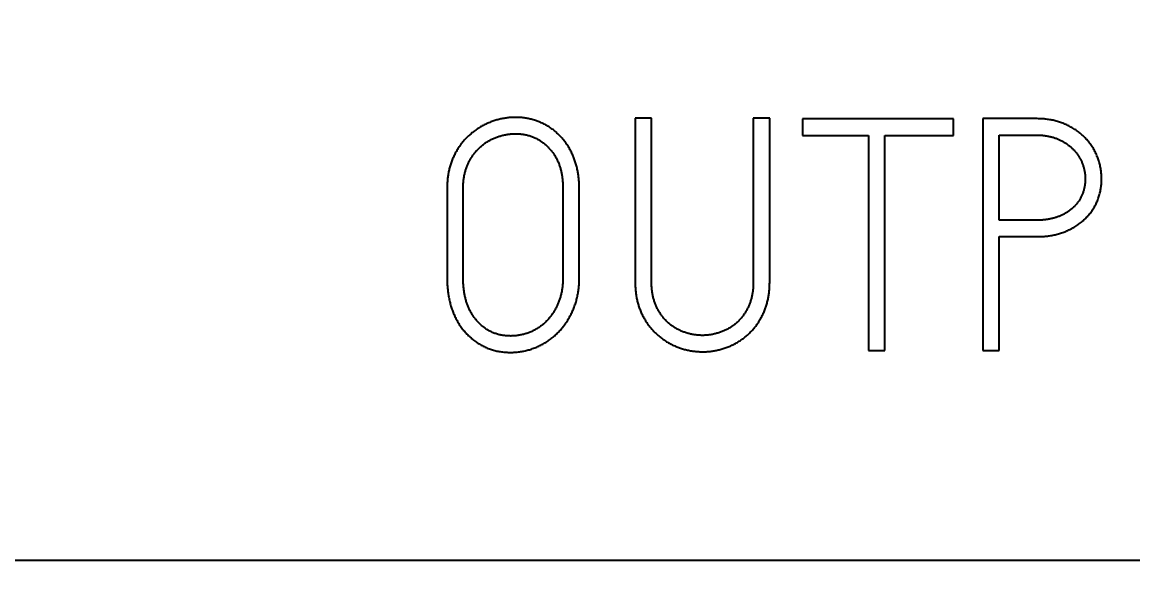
# Model space of a CAD drawing. Extents: x 0 to 420, y 0 to 297.
# Drawn here: x 122.7 to 130.36, y 165.87 to 169.76 of the extents above; entities that cross this region are included whole.
import ezdxf
from ezdxf.enums import TextEntityAlignment as Align

# ---------------------------------------------------------------- set-up
doc = ezdxf.new("R2010")
doc.units = 0
doc.header["$LTSCALE"] = 23.1
for name, color, linetype in [('10000_FRONT', 7, 'CONTINUOUS'), ('10100_DIM_FRONT', 7, 'CONTINUOUS'), ('10500_FRONT_LABELING', 7, 'CONTINUOUS')]:
    doc.layers.add(name, color=color, linetype=linetype)
doc.dimstyles.get("Standard").update_dxf_attribs({"dimtxt": 2.5, "dimasz": 2.5, "dimexe": 1.25, "dimexo": 0.625, "dimtad": 1, "dimcen": 2.5, "dimazin": 3, "dimtfac": 1, "dimtmove": 0, "dimatfit": 3})

# ---------------------------------------------------------------- blocks, each defined once
blk = doc.blocks.new('*D0')
at = {"layer": '10100_DIM_FRONT', "linetype": 'CONTINUOUS'}
for p, q in [((145.579763, 188.190376), (145.579763, 132.165384)), ((110.079763, 145.840376), (110.079763, 132.165384)), ((110.079763, 134.165384), (127.829763, 134.165384)), ((145.579763, 134.165384), (127.829763, 134.165384))]:
    blk.add_line(p, q, dxfattribs=at)
for points in [[(113.579763, 134.665384), (110.079763, 134.165384), (113.579763, 133.665384)], [(142.079763, 133.665384), (145.579763, 134.165384), (142.079763, 134.665384)]]:
    blk.add_solid(points, dxfattribs=at)
blk.add_text('35,5', height=3.5, dxfattribs=at).set_placement((123.999105, 135.040384), (133.499105, 135.040384), align=Align.FIT)
blk = doc.blocks.new('*D1')
at = {"layer": '10100_DIM_FRONT', "linetype": 'CONTINUOUS'}
for p, q in [((145.5798, 188.1904), (145.5798, 123.9566)), ((102.0798, 147.7414), (102.0798, 123.9566)), ((102.0798, 125.9566), (123.8298, 125.9566)), ((145.5798, 125.9566), (123.8298, 125.9566))]:
    blk.add_line(p, q, dxfattribs=at)
for points in [[(105.5798, 126.4566), (102.0798, 125.9566), (105.5798, 125.4566)], [(142.0798, 125.4566), (145.5798, 125.9566), (142.0798, 126.4566)]]:
    blk.add_solid(points, dxfattribs=at)
blk.add_text('43,5', height=3.5, dxfattribs=at).set_placement((119.7965, 126.8316), (129.5465, 126.8316), align=Align.FIT)

msp = doc.modelspace()

# ---------------------------------------------------------------- linework, layer by layer
at = {"layer": '10000_FRONT', "color": 7, "linetype": 'CONTINUOUS'}
msp.add_line((110.0798, 166.0439), (145.5798, 166.0439), dxfattribs=at)
at = {"layer": '10500_FRONT_LABELING', "color": 7, "linetype": 'CONTINUOUS'}
for p, q in [((126.9291, 169.0936), (126.9291, 167.9663)), ((127.0421, 169.0936), (126.9291, 169.0936)), ((127.0421, 167.9663), (127.0421, 169.0936)), ((127.7441, 169.0936), (127.7441, 167.9663)), ((127.8571, 169.0936), (127.7441, 169.0936)), ((127.8571, 167.9663), (127.8571, 169.0936)), ((128.083, 169.0892), (128.083, 168.976)), ((129.1261, 169.0892), (128.083, 169.0892)), ((129.1261, 168.976), (129.1261, 169.0892)), ((129.3276, 169.0914), (129.3276, 167.4914)), ((129.6953, 169.0914), (129.3276, 169.0914)), ((128.083, 168.976), (128.5392, 168.976)), ((128.5392, 168.976), (128.5392, 167.4914)), ((128.6522, 167.4914), (128.6522, 168.976)), ((128.6522, 168.976), (129.1261, 168.976)), ((129.4406, 168.3901), (129.4406, 168.9782)), ((129.4406, 168.9782), (129.6953, 168.9782)), ((125.6313, 168.6076), (125.6313, 167.9895)), ((125.7421, 167.9911), (125.742, 168.6076)), ((126.4308, 168.6076), (126.4308, 167.9973)), ((126.5438, 167.9973), (126.5438, 168.6076)), ((129.7007, 168.3902), (129.4406, 168.3901)), ((129.4406, 167.4914), (129.4406, 168.277)), ((129.4406, 168.277), (129.6953, 168.277)), ((128.5392, 167.4914), (128.6522, 167.4914)), ((129.3276, 167.4914), (129.4406, 167.4914))]:
    msp.add_line(p, q, dxfattribs=at)
for points in [[(126.5438, 168.6076), (126.5437, 168.6149), (126.5436, 168.6221), (126.5434, 168.6294), (126.5432, 168.6366), (126.5428, 168.6438), (126.5424, 168.651), (126.5419, 168.6582), (126.5414, 168.6654), (126.5407, 168.6726), (126.54, 168.6798), (126.5392, 168.6869), (126.5383, 168.6941), (126.5373, 168.7012), (126.5362, 168.7083), (126.535, 168.7154), (126.5338, 168.7225), (126.5325, 168.7295), (126.531, 168.7366), (126.5295, 168.7436), (126.5279, 168.7507), (126.5262, 168.7577), (126.5244, 168.7647), (126.5225, 168.7717), (126.5205, 168.7786), (126.5184, 168.7856), (126.5162, 168.7925), (126.5139, 168.7994), (126.5115, 168.8063), (126.5091, 168.8131), (126.5065, 168.8199), (126.5038, 168.8267), (126.5011, 168.8334), (126.4982, 168.84), (126.4953, 168.8466), (126.4922, 168.8532), (126.4891, 168.8596), (126.4859, 168.8661), (126.4825, 168.8725), (126.4791, 168.8788), (126.4756, 168.8851), (126.472, 168.8913), (126.4683, 168.8975), (126.4644, 168.9036), (126.4605, 168.9097), (126.4564, 168.9157), (126.4523, 168.9217), (126.448, 168.9276), (126.4436, 168.9334), (126.4391, 168.9392), (126.4345, 168.9448), (126.4298, 168.9504), (126.4251, 168.9559), (126.4203, 168.9613), (126.4154, 168.9667), (126.4104, 168.9719), (126.4054, 168.9771), (126.4003, 168.9822), (126.3951, 168.9872), (126.3898, 168.9922), (126.3845, 168.997), (126.3791, 169.0018), (126.3736, 169.0064), (126.368, 169.011), (126.3623, 169.0155), (126.3566, 169.0198), (126.3507, 169.0241), (126.3447, 169.0282), (126.3387, 169.0323), (126.3325, 169.0362), (126.3262, 169.0401), (126.3199, 169.0438), (126.3136, 169.0474), (126.3071, 169.0508), (126.3007, 169.0542), (126.2941, 169.0574), (126.2876, 169.0605), (126.281, 169.0635), (126.2743, 169.0664), (126.2676, 169.0691), (126.2609, 169.0718), (126.2541, 169.0743), (126.2473, 169.0767), (126.2404, 169.079), (126.2335, 169.0812), (126.2265, 169.0833), (126.2195, 169.0852), (126.2124, 169.087), (126.2053, 169.0888), (126.1982, 169.0904), (126.191, 169.0918), (126.1838, 169.0932), (126.1766, 169.0944), (126.1694, 169.0955), (126.1622, 169.0965), (126.155, 169.0974), (126.1477, 169.0982), (126.1405, 169.0988), (126.1333, 169.0993), (126.126, 169.0997), (126.1188, 169.1), (126.1115, 169.1002), (126.1042, 169.1003), (126.097, 169.1002), (126.0897, 169.1001), (126.0824, 169.0998), (126.0751, 169.0994), (126.0679, 169.0989), (126.0606, 169.0983), (126.0533, 169.0976), (126.046, 169.0967), (126.0387, 169.0958), (126.0315, 169.0947), (126.0243, 169.0935), (126.0172, 169.0922), (126.01, 169.0908), (126.0029, 169.0893), (125.9959, 169.0877), (125.9888, 169.0859), (125.9818, 169.0841), (125.9748, 169.0822), (125.9679, 169.0802), (125.9609, 169.078), (125.954, 169.0758), (125.9472, 169.0735), (125.9403, 169.071), (125.9335, 169.0685), (125.9267, 169.0658), (125.92, 169.0631), (125.9133, 169.0602), (125.9066, 169.0573), (125.8999, 169.0542), (125.8933, 169.051), (125.8868, 169.0478), (125.8803, 169.0444), (125.8739, 169.041), (125.8676, 169.0374), (125.8613, 169.0338), (125.8551, 169.03), (125.849, 169.0262), (125.8429, 169.0223), (125.8369, 169.0183), (125.831, 169.0142), (125.8251, 169.01), (125.8193, 169.0057), (125.8135, 169.0014), (125.8078, 168.9969), (125.8022, 168.9924), (125.7966, 168.9877), (125.7911, 168.983), (125.7856, 168.9782), (125.7802, 168.9732), (125.7749, 168.9682), (125.7697, 168.9631), (125.7645, 168.9579), (125.7595, 168.9527), (125.7545, 168.9473), (125.7497, 168.9419), (125.7449, 168.9364), (125.7403, 168.9309), (125.7357, 168.9253), (125.7313, 168.9196), (125.7269, 168.9138), (125.7227, 168.908), (125.7185, 168.9021), (125.7144, 168.8961), (125.7104, 168.8901), (125.7065, 168.884), (125.7027, 168.8779), (125.699, 168.8717), (125.6954, 168.8654), (125.6918, 168.8591), (125.6884, 168.8527), (125.685, 168.8463), (125.6817, 168.8397), (125.6785, 168.8332), (125.6754, 168.8265), (125.6724, 168.8199), (125.6696, 168.8132), (125.6668, 168.8065), (125.6642, 168.7998), (125.6616, 168.793), (125.6592, 168.7862), (125.6568, 168.7794), (125.6546, 168.7725), (125.6525, 168.7656), (125.6505, 168.7587), (125.6486, 168.7517), (125.6468, 168.7447), (125.6452, 168.7377), (125.6436, 168.7306), (125.6421, 168.7235), (125.6408, 168.7164), (125.6395, 168.7092), (125.6383, 168.7021), (125.6372, 168.6949), (125.6363, 168.6876), (125.6354, 168.6804), (125.6346, 168.6731), (125.6339, 168.6659)], [(129.6953, 168.277), (129.7031, 168.277), (129.7109, 168.2771), (129.7187, 168.2773), (129.7265, 168.2776), (129.7342, 168.278), (129.742, 168.2785), (129.7497, 168.2791), (129.7574, 168.2798), (129.7651, 168.2806), (129.7728, 168.2814), (129.7805, 168.2824), (129.7882, 168.2835), (129.7958, 168.2847), (129.8034, 168.286), (129.811, 168.2874), (129.8186, 168.2889), (129.8262, 168.2905), (129.8337, 168.2923), (129.8413, 168.2941), (129.8488, 168.2961), (129.8563, 168.2982), (129.8638, 168.3005), (129.8712, 168.3029), (129.8787, 168.3054), (129.886, 168.308), (129.8934, 168.3107), (129.9006, 168.3136), (129.9078, 168.3166), (129.9149, 168.3197), (129.922, 168.323), (129.9289, 168.3264), (129.9359, 168.3299), (129.9427, 168.3335), (129.9495, 168.3373), (129.9562, 168.3412), (129.9628, 168.3452), (129.9693, 168.3493), (129.9758, 168.3536), (129.9823, 168.358), (129.9886, 168.3626), (129.9949, 168.3673), (130.0011, 168.3721), (130.0072, 168.377), (130.0132, 168.382), (130.0191, 168.3871), (130.0248, 168.3923), (130.0305, 168.3976), (130.0361, 168.403), (130.0415, 168.4085), (130.0468, 168.4141), (130.0521, 168.4199), (130.0572, 168.4257), (130.0621, 168.4316), (130.067, 168.4376), (130.0718, 168.4437), (130.0764, 168.45), (130.0809, 168.4563), (130.0853, 168.4628), (130.0895, 168.4694), (130.0936, 168.4761), (130.0976, 168.4828), (130.1014, 168.4897), (130.105, 168.4966), (130.1085, 168.5035), (130.1118, 168.5106), (130.115, 168.5176), (130.118, 168.5248), (130.1209, 168.532), (130.1236, 168.5392), (130.1262, 168.5465), (130.1286, 168.5539), (130.1309, 168.5613), (130.133, 168.5688), (130.135, 168.5763), (130.1368, 168.5839), (130.1385, 168.5916), (130.1401, 168.5993), (130.1415, 168.607), (130.1427, 168.6147), (130.1438, 168.6224), (130.1447, 168.6301), (130.1455, 168.6379), (130.1461, 168.6456), (130.1466, 168.6534), (130.1469, 168.6611), (130.147, 168.6689), (130.1471, 168.6766), (130.147, 168.6844), (130.1467, 168.6922), (130.1463, 168.7), (130.1457, 168.7078), (130.145, 168.7155), (130.1442, 168.7233), (130.1431, 168.7311), (130.142, 168.7388), (130.1407, 168.7465), (130.1393, 168.7542), (130.1377, 168.7618), (130.136, 168.7694), (130.1341, 168.7769), (130.1321, 168.7844), (130.13, 168.7918), (130.1278, 168.7993), (130.1254, 168.8066), (130.1228, 168.814), (130.1202, 168.8213), (130.1174, 168.8285), (130.1144, 168.8358), (130.1113, 168.8429), (130.1081, 168.8501), (130.1048, 168.8571), (130.1013, 168.8641), (130.0976, 168.871), (130.0939, 168.8779), (130.09, 168.8846), (130.086, 168.8912), (130.0818, 168.8978), (130.0776, 168.9042), (130.0732, 168.9106), (130.0687, 168.9169), (130.0641, 168.9231), (130.0593, 168.9292), (130.0545, 168.9352), (130.0495, 168.9412), (130.0444, 168.947), (130.0392, 168.9528), (130.0338, 168.9585), (130.0284, 168.9641), (130.0228, 168.9696), (130.0171, 168.9749), (130.0113, 168.9802), (130.0054, 168.9853), (129.9994, 168.9903), (129.9933, 168.9951), (129.9872, 168.9999), (129.981, 169.0045), (129.9746, 169.009), (129.9682, 169.0133), (129.9617, 169.0176), (129.9552, 169.0217), (129.9486, 169.0257), (129.9418, 169.0297), (129.9351, 169.0335), (129.9282, 169.0372), (129.9212, 169.0408), (129.9142, 169.0443), (129.9072, 169.0477), (129.9001, 169.0509), (129.8929, 169.0541), (129.8858, 169.057), (129.8785, 169.0599), (129.8713, 169.0626), (129.864, 169.0652), (129.8566, 169.0677), (129.8493, 169.0701), (129.8418, 169.0723), (129.8344, 169.0743), (129.8269, 169.0763), (129.8193, 169.0781), (129.8118, 169.0798), (129.8041, 169.0814), (129.7965, 169.0828), (129.7888, 169.0841), (129.7811, 169.0853), (129.7733, 169.0864), (129.7655, 169.0874), (129.7578, 169.0883), (129.75, 169.089), (129.7422, 169.0896), (129.7344, 169.0902), (129.7266, 169.0906), (129.7188, 169.091), (129.7109, 169.0912), (129.7031, 169.0913), (129.6953, 169.0914)], [(125.742, 168.6076), (125.7421, 168.6138), (125.7422, 168.6199), (125.7423, 168.6261), (125.7426, 168.6322), (125.7429, 168.6383), (125.7433, 168.6444), (125.7438, 168.6505), (125.7443, 168.6566), (125.745, 168.6627), (125.7457, 168.6687), (125.7464, 168.6747), (125.7473, 168.6808), (125.7483, 168.6868), (125.7493, 168.6928), (125.7505, 168.6988), (125.7517, 168.7047), (125.753, 168.7107), (125.7545, 168.7166), (125.756, 168.7225), (125.7576, 168.7284), (125.7593, 168.7343), (125.7612, 168.7402), (125.7631, 168.746), (125.7652, 168.7519), (125.7673, 168.7577), (125.7696, 168.7634), (125.7719, 168.7692), (125.7743, 168.7748), (125.7769, 168.7804), (125.7795, 168.786), (125.7822, 168.7915), (125.785, 168.797), (125.7878, 168.8024), (125.7908, 168.8077), (125.7939, 168.813), (125.797, 168.8183), (125.8002, 168.8235), (125.8035, 168.8287), (125.8069, 168.8338), (125.8103, 168.8389), (125.8139, 168.8439), (125.8176, 168.8489), (125.8214, 168.8538), (125.8252, 168.8586), (125.8292, 168.8634), (125.8332, 168.8681), (125.8374, 168.8726), (125.8415, 168.8772), (125.8458, 168.8816), (125.8502, 168.8859), (125.8546, 168.8902), (125.8591, 168.8943), (125.8636, 168.8984), (125.8682, 168.9024), (125.8729, 168.9063), (125.8777, 168.9101), (125.8826, 168.9139), (125.8875, 168.9175), (125.8924, 168.9211), (125.8975, 168.9246), (125.9026, 168.928), (125.9078, 168.9314), (125.9131, 168.9346), (125.9184, 168.9378), (125.9238, 168.9408), (125.9292, 168.9438), (125.9347, 168.9466), (125.9402, 168.9494), (125.9458, 168.952), (125.9514, 168.9545), (125.957, 168.957), (125.9627, 168.9593), (125.9684, 168.9616), (125.9741, 168.9637), (125.9799, 168.9658), (125.9857, 168.9678), (125.9916, 168.9697), (125.9975, 168.9715), (126.0034, 168.9732), (126.0093, 168.9748), (126.0153, 168.9763), (126.0213, 168.9777), (126.0274, 168.9791), (126.0334, 168.9803), (126.0395, 168.9814), (126.0456, 168.9825), (126.0517, 168.9834), (126.0578, 168.9842), (126.0638, 168.9849), (126.0699, 168.9856), (126.076, 168.9861), (126.0821, 168.9865), (126.0883, 168.9868), (126.0944, 168.987), (126.1005, 168.9871), (126.1066, 168.9871), (126.1127, 168.987), (126.1189, 168.9868), (126.125, 168.9865), (126.1311, 168.986), (126.1373, 168.9855), (126.1435, 168.9849), (126.1496, 168.9841), (126.1557, 168.9833), (126.1618, 168.9823), (126.1679, 168.9812), (126.1739, 168.98), (126.1799, 168.9787), (126.1859, 168.9772), (126.1918, 168.9757), (126.1977, 168.974), (126.2036, 168.9722), (126.2094, 168.9703), (126.2152, 168.9682), (126.2209, 168.9661), (126.2266, 168.9638), (126.2323, 168.9614), (126.238, 168.9589), (126.2435, 168.9562), (126.2491, 168.9534), (126.2546, 168.9505), (126.26, 168.9475), (126.2653, 168.9444), (126.2705, 168.9412), (126.2757, 168.9379), (126.2808, 168.9345), (126.2858, 168.9309), (126.2907, 168.9273), (126.2956, 168.9236), (126.3004, 168.9198), (126.3051, 168.9159), (126.3098, 168.9119), (126.3144, 168.9078), (126.3189, 168.9036), (126.3234, 168.8994), (126.3278, 168.895), (126.3321, 168.8906), (126.3364, 168.8861), (126.3405, 168.8816), (126.3446, 168.877), (126.3486, 168.8723), (126.3525, 168.8675), (126.3563, 168.8627), (126.36, 168.8579), (126.3636, 168.8529), (126.3671, 168.8479), (126.3706, 168.8429), (126.3739, 168.8377), (126.3772, 168.8325), (126.3803, 168.8272), (126.3833, 168.8219), (126.3863, 168.8164), (126.3891, 168.8109), (126.3918, 168.8054), (126.3944, 168.7998), (126.3969, 168.7941), (126.3993, 168.7884), (126.4016, 168.7827), (126.4038, 168.777), (126.4059, 168.7712), (126.4078, 168.7654), (126.4097, 168.7596), (126.4115, 168.7537), (126.4132, 168.7478), (126.4148, 168.7419), (126.4163, 168.7359), (126.4178, 168.73), (126.4191, 168.724), (126.4204, 168.7179), (126.4216, 168.7119), (126.4227, 168.7058), (126.4238, 168.6997), (126.4247, 168.6936), (126.4256, 168.6875), (126.4264, 168.6814), (126.4271, 168.6753), (126.4278, 168.6692), (126.4284, 168.663), (126.4289, 168.6569), (126.4294, 168.6507), (126.4298, 168.6446), (126.4301, 168.6384), (126.4304, 168.6323), (126.4306, 168.6261), (126.4307, 168.62), (126.4308, 168.6138), (126.4308, 168.6076)], [(129.6953, 168.9782), (129.7007, 168.9782), (129.7061, 168.9781), (129.7115, 168.9779), (129.7168, 168.9777), (129.7222, 168.9775), (129.7276, 168.9772), (129.7329, 168.9768), (129.7383, 168.9763), (129.7436, 168.9758), (129.7489, 168.9753), (129.7542, 168.9746), (129.7595, 168.9739), (129.7648, 168.9731), (129.7701, 168.9723), (129.7754, 168.9713), (129.7806, 168.9703), (129.7859, 168.9692), (129.7911, 168.9681), (129.7963, 168.9668), (129.8016, 168.9655), (129.8068, 168.964), (129.8119, 168.9625), (129.8171, 168.9609), (129.8223, 168.9592), (129.8274, 168.9574), (129.8324, 168.9556), (129.8375, 168.9536), (129.8425, 168.9516), (129.8474, 168.9495), (129.8523, 168.9473), (129.8572, 168.9451), (129.862, 168.9428), (129.8668, 168.9404), (129.8716, 168.9379), (129.8763, 168.9354), (129.881, 168.9328), (129.8856, 168.9301), (129.8902, 168.9274), (129.8948, 168.9246), (129.8993, 168.9217), (129.9038, 168.9187), (129.9083, 168.9156), (129.9127, 168.9125), (129.917, 168.9093), (129.9213, 168.906), (129.9256, 168.9026), (129.9297, 168.8992), (129.9338, 168.8957), (129.9378, 168.8922), (129.9418, 168.8885), (129.9456, 168.8848), (129.9494, 168.8811), (129.9532, 168.8773), (129.9568, 168.8734), (129.9604, 168.8695), (129.9639, 168.8655), (129.9674, 168.8614), (129.9708, 168.8572), (129.9741, 168.853), (129.9773, 168.8488), (129.9805, 168.8444), (129.9835, 168.84), (129.9866, 168.8356), (129.9895, 168.831), (129.9923, 168.8264), (129.9951, 168.8217), (129.9977, 168.817), (130.0003, 168.8123), (130.0027, 168.8075), (130.0051, 168.8026), (130.0073, 168.7978), (130.0095, 168.7929), (130.0115, 168.7879), (130.0135, 168.783), (130.0154, 168.778), (130.0172, 168.7729), (130.0189, 168.7679), (130.0205, 168.7627), (130.0221, 168.7576), (130.0235, 168.7524), (130.0249, 168.7472), (130.0262, 168.742), (130.0274, 168.7367), (130.0285, 168.7314), (130.0295, 168.7261), (130.0304, 168.7208), (130.0312, 168.7155), (130.0319, 168.7101), (130.0325, 168.7048), (130.033, 168.6995), (130.0334, 168.6942), (130.0338, 168.6888), (130.034, 168.6835), (130.0341, 168.6781), (130.0341, 168.6728), (130.034, 168.6675), (130.0339, 168.6621), (130.0336, 168.6567), (130.0332, 168.6514), (130.0327, 168.646), (130.0321, 168.6406), (130.0314, 168.6353), (130.0306, 168.6299), (130.0297, 168.6246), (130.0287, 168.6193), (130.0276, 168.614), (130.0264, 168.6088), (130.0251, 168.6036), (130.0238, 168.5984), (130.0223, 168.5933), (130.0207, 168.5882), (130.0191, 168.5831), (130.0173, 168.5781), (130.0154, 168.573), (130.0135, 168.5681), (130.0114, 168.5631), (130.0092, 168.5582), (130.007, 168.5533), (130.0046, 168.5484), (130.0021, 168.5436), (129.9995, 168.5389), (129.9968, 168.5342), (129.994, 168.5296), (129.9911, 168.5251), (129.9881, 168.5206), (129.985, 168.5163), (129.9818, 168.5119), (129.9785, 168.5077), (129.9752, 168.5036), (129.9718, 168.4995), (129.9682, 168.4954), (129.9646, 168.4915), (129.961, 168.4876), (129.9572, 168.4837), (129.9533, 168.48), (129.9494, 168.4763), (129.9454, 168.4727), (129.9413, 168.4691), (129.9371, 168.4657), (129.9329, 168.4623), (129.9286, 168.459), (129.9243, 168.4558), (129.9199, 168.4527), (129.9155, 168.4496), (129.911, 168.4467), (129.9065, 168.4438), (129.9019, 168.441), (129.8972, 168.4383), (129.8925, 168.4357), (129.8878, 168.4331), (129.883, 168.4306), (129.8782, 168.4282), (129.8734, 168.4258), (129.8685, 168.4235), (129.8635, 168.4213), (129.8586, 168.4192), (129.8536, 168.4171), (129.8486, 168.4151), (129.8435, 168.4133), (129.8385, 168.4115), (129.8334, 168.4097), (129.8283, 168.4081), (129.8232, 168.4065), (129.818, 168.405), (129.8129, 168.4036), (129.8077, 168.4023), (129.8025, 168.4011), (129.7972, 168.3999), (129.792, 168.3988), (129.7867, 168.3978), (129.7814, 168.3969), (129.776, 168.396), (129.7707, 168.3952), (129.7653, 168.3944), (129.76, 168.3938), (129.7546, 168.3932), (129.7492, 168.3926), (129.7438, 168.3921), (129.7385, 168.3917), (129.7331, 168.3913), (129.7277, 168.391), (129.7223, 168.3907), (129.7169, 168.3905), (129.7115, 168.3903), (129.7061, 168.3902), (129.7007, 168.3902)], [(125.6339, 168.6659), (125.6333, 168.6586), (125.6327, 168.6513), (125.6323, 168.6441), (125.6319, 168.6368), (125.6317, 168.6295), (125.6315, 168.6222), (125.6313, 168.6149), (125.6313, 168.6076)], [(125.6313, 167.9895), (125.6314, 167.9818), (125.6316, 167.974), (125.6319, 167.9662), (125.6322, 167.9584), (125.6326, 167.9507), (125.633, 167.9429), (125.6336, 167.9352), (125.6342, 167.9275), (125.6349, 167.9198), (125.6357, 167.9121), (125.6365, 167.9044), (125.6375, 167.8967), (125.6385, 167.889), (125.6396, 167.8814), (125.6408, 167.8738), (125.6421, 167.8661), (125.6435, 167.8585), (125.645, 167.8509), (125.6466, 167.8433), (125.6483, 167.8357), (125.65, 167.8282), (125.6519, 167.8206), (125.6539, 167.8131), (125.656, 167.8056), (125.6582, 167.7981), (125.6605, 167.7906), (125.6629, 167.7832), (125.6654, 167.7758), (125.668, 167.7684), (125.6707, 167.7612), (125.6735, 167.7539), (125.6765, 167.7467), (125.6795, 167.7396), (125.6826, 167.7325), (125.6859, 167.7255), (125.6892, 167.7185), (125.6927, 167.7116), (125.6963, 167.7048), (125.7, 167.6979), (125.7038, 167.6912), (125.7077, 167.6845), (125.7118, 167.6779), (125.7159, 167.6713), (125.7202, 167.6647), (125.7246, 167.6583), (125.7291, 167.6519), (125.7337, 167.6456), (125.7385, 167.6393), (125.7433, 167.6332), (125.7482, 167.6272), (125.7532, 167.6213), (125.7583, 167.6154), (125.7635, 167.6097), (125.7688, 167.6041), (125.7742, 167.5986), (125.7797, 167.5932), (125.7853, 167.5878), (125.791, 167.5826), (125.7967, 167.5775), (125.8026, 167.5725), (125.8086, 167.5676), (125.8147, 167.5628), (125.8209, 167.5581), (125.8272, 167.5535), (125.8336, 167.549), (125.8401, 167.5446), (125.8467, 167.5403), (125.8533, 167.5362), (125.8601, 167.5322), (125.8668, 167.5284), (125.8737, 167.5247), (125.8806, 167.5212), (125.8875, 167.5177), (125.8946, 167.5145), (125.9016, 167.5113), (125.9088, 167.5083), (125.9159, 167.5055), (125.9232, 167.5027), (125.9305, 167.5002), (125.9379, 167.4977), (125.9453, 167.4954), (125.9528, 167.4933), (125.9603, 167.4912), (125.9679, 167.4894), (125.9756, 167.4877), (125.9833, 167.4861), (125.991, 167.4847), (125.9987, 167.4834), (126.0064, 167.4822), (126.0142, 167.4812), (126.0219, 167.4804), (126.0296, 167.4797), (126.0374, 167.4791), (126.0452, 167.4786), (126.0529, 167.4783), (126.0607, 167.4781), (126.0685, 167.4781), (126.0763, 167.4781), (126.0841, 167.4783), (126.0919, 167.4786), (126.0997, 167.4791), (126.1076, 167.4797), (126.1154, 167.4804), (126.1232, 167.4813), (126.1309, 167.4822), (126.1386, 167.4834), (126.1463, 167.4846), (126.1539, 167.486), (126.1616, 167.4875), (126.1691, 167.4892), (126.1767, 167.4909), (126.1842, 167.4928), (126.1917, 167.4948), (126.1992, 167.4969), (126.2066, 167.4991), (126.214, 167.5015), (126.2214, 167.504), (126.2288, 167.5065), (126.2361, 167.5093), (126.2434, 167.5121), (126.2506, 167.5151), (126.2578, 167.5182), (126.2649, 167.5214), (126.272, 167.5247), (126.279, 167.5281), (126.2859, 167.5317), (126.2927, 167.5353), (126.2995, 167.5391), (126.3062, 167.543), (126.3128, 167.547), (126.3193, 167.5512), (126.3257, 167.5554), (126.3321, 167.5598), (126.3384, 167.5643), (126.3446, 167.5689), (126.3507, 167.5736), (126.3568, 167.5784), (126.3628, 167.5833), (126.3687, 167.5884), (126.3745, 167.5935), (126.3803, 167.5988), (126.386, 167.6042), (126.3916, 167.6097), (126.3971, 167.6152), (126.4025, 167.6208), (126.4078, 167.6266), (126.413, 167.6323), (126.4181, 167.6382), (126.423, 167.6442), (126.4279, 167.6502), (126.4327, 167.6563), (126.4374, 167.6625), (126.442, 167.6687), (126.4465, 167.675), (126.4509, 167.6814), (126.4552, 167.6879), (126.4594, 167.6944), (126.4636, 167.701), (126.4676, 167.7077), (126.4716, 167.7144), (126.4754, 167.7212), (126.4792, 167.728), (126.4829, 167.7349), (126.4865, 167.7418), (126.4899, 167.7488), (126.4933, 167.7557), (126.4966, 167.7628), (126.4997, 167.7699), (126.5028, 167.777), (126.5057, 167.7841), (126.5086, 167.7913), (126.5113, 167.7985), (126.5139, 167.8058), (126.5164, 167.8131), (126.5188, 167.8205), (126.5211, 167.8279), (126.5232, 167.8353), (126.5253, 167.8428), (126.5272, 167.8503), (126.529, 167.8579), (126.5307, 167.8655), (126.5323, 167.8731), (126.5337, 167.8808), (126.5351, 167.8885), (126.5363, 167.8962), (126.5375, 167.904), (126.5385, 167.9117), (126.5395, 167.9195), (126.5403, 167.9272), (126.541, 167.935), (126.5417, 167.9427), (126.5423, 167.9505), (126.5427, 167.9583), (126.5431, 167.9661), (126.5434, 167.9739), (126.5436, 167.9817), (126.5437, 167.9895), (126.5438, 167.9973)], [(126.4308, 167.9973), (126.4308, 167.9911), (126.4307, 167.9848), (126.4305, 167.9785), (126.4303, 167.9723), (126.43, 167.966), (126.4297, 167.9598), (126.4292, 167.9536), (126.4287, 167.9474), (126.4282, 167.9412), (126.4275, 167.935), (126.4268, 167.9288), (126.426, 167.9226), (126.4252, 167.9164), (126.4242, 167.9103), (126.4232, 167.9041), (126.4221, 167.898), (126.4209, 167.8919), (126.4196, 167.8858), (126.4182, 167.8797), (126.4167, 167.8736), (126.4151, 167.8675), (126.4134, 167.8615), (126.4116, 167.8554), (126.4097, 167.8494), (126.4078, 167.8435), (126.4057, 167.8375), (126.4036, 167.8317), (126.4013, 167.8258), (126.399, 167.82), (126.3966, 167.8143), (126.3941, 167.8086), (126.3915, 167.8029), (126.3889, 167.7973), (126.3861, 167.7917), (126.3833, 167.7861), (126.3804, 167.7806), (126.3774, 167.7752), (126.3743, 167.7697), (126.3712, 167.7644), (126.368, 167.759), (126.3646, 167.7537), (126.3612, 167.7484), (126.3577, 167.7432), (126.3541, 167.7381), (126.3505, 167.733), (126.3467, 167.7279), (126.3429, 167.7229), (126.3389, 167.7181), (126.335, 167.7133), (126.3309, 167.7085), (126.3268, 167.7039), (126.3225, 167.6993), (126.3183, 167.6948), (126.3139, 167.6904), (126.3095, 167.6861), (126.305, 167.6818), (126.3004, 167.6777), (126.2957, 167.6736), (126.291, 167.6696), (126.2862, 167.6657), (126.2813, 167.6618), (126.2763, 167.6581), (126.2712, 167.6544), (126.2661, 167.6508), (126.2609, 167.6473), (126.2556, 167.6439), (126.2502, 167.6406), (126.2448, 167.6374), (126.2393, 167.6344), (126.2337, 167.6314), (126.2281, 167.6286), (126.2225, 167.6258), (126.2169, 167.6232), (126.2112, 167.6207), (126.2054, 167.6183), (126.1996, 167.616), (126.1938, 167.6138), (126.1879, 167.6117), (126.182, 167.6096), (126.1761, 167.6077), (126.1701, 167.6059), (126.1641, 167.6042), (126.158, 167.6026), (126.1519, 167.6011), (126.1458, 167.5997), (126.1396, 167.5983), (126.1334, 167.5971), (126.1272, 167.596), (126.121, 167.5951), (126.1149, 167.5942), (126.1087, 167.5934), (126.1025, 167.5928), (126.0963, 167.5923), (126.09, 167.5918), (126.0838, 167.5915), (126.0776, 167.5913), (126.0714, 167.5912), (126.0651, 167.5913), (126.0589, 167.5914), (126.0526, 167.5916), (126.0464, 167.592), (126.0401, 167.5924), (126.0339, 167.593), (126.0276, 167.5937), (126.0214, 167.5945), (126.0151, 167.5954), (126.0089, 167.5965), (126.0028, 167.5977), (125.9967, 167.599), (125.9906, 167.6004), (125.9846, 167.6019), (125.9786, 167.6036), (125.9726, 167.6054), (125.9667, 167.6074), (125.9608, 167.6094), (125.9549, 167.6116), (125.9491, 167.614), (125.9433, 167.6164), (125.9376, 167.619), (125.9319, 167.6218), (125.9263, 167.6246), (125.9208, 167.6276), (125.9153, 167.6307), (125.91, 167.6339), (125.9047, 167.6372), (125.8995, 167.6407), (125.8944, 167.6442), (125.8893, 167.6479), (125.8844, 167.6516), (125.8795, 167.6555), (125.8747, 167.6595), (125.8699, 167.6636), (125.8653, 167.6677), (125.8607, 167.672), (125.8561, 167.6764), (125.8517, 167.6808), (125.8473, 167.6854), (125.8431, 167.69), (125.8389, 167.6946), (125.8348, 167.6994), (125.8308, 167.7042), (125.8269, 167.709), (125.823, 167.714), (125.8193, 167.719), (125.8156, 167.724), (125.8121, 167.7291), (125.8086, 167.7343), (125.8052, 167.7396), (125.8019, 167.7449), (125.7987, 167.7503), (125.7956, 167.7558), (125.7926, 167.7613), (125.7896, 167.7669), (125.7868, 167.7725), (125.7841, 167.7781), (125.7815, 167.7838), (125.779, 167.7895), (125.7766, 167.7953), (125.7743, 167.8011), (125.7721, 167.8069), (125.77, 167.8128), (125.768, 167.8186), (125.7661, 167.8246), (125.7642, 167.8305), (125.7625, 167.8365), (125.7608, 167.8425), (125.7592, 167.8486), (125.7577, 167.8546), (125.7563, 167.8607), (125.7549, 167.8669), (125.7536, 167.873), (125.7524, 167.8792), (125.7513, 167.8853), (125.7502, 167.8915), (125.7492, 167.8977), (125.7483, 167.9039), (125.7475, 167.91), (125.7467, 167.9162), (125.746, 167.9224), (125.7453, 167.9287), (125.7447, 167.9349), (125.7442, 167.9411), (125.7437, 167.9473), (125.7433, 167.9536), (125.743, 167.9598), (125.7427, 167.966), (125.7424, 167.9723), (125.7423, 167.9785), (125.7421, 167.9848), (125.7421, 167.9911)], [(126.9291, 167.9663), (126.9292, 167.9591), (126.9293, 167.952), (126.9294, 167.9449), (126.9297, 167.9378), (126.93, 167.9307), (126.9304, 167.9236), (126.9309, 167.9165), (126.9315, 167.9095), (126.9322, 167.9024), (126.9329, 167.8954), (126.9337, 167.8884), (126.9346, 167.8814), (126.9356, 167.8744), (126.9367, 167.8674), (126.9379, 167.8604), (126.9392, 167.8535), (126.9405, 167.8465), (126.942, 167.8396), (126.9436, 167.8327), (126.9453, 167.8258), (126.9471, 167.8189), (126.949, 167.8121), (126.951, 167.8052), (126.9532, 167.7984), (126.9554, 167.7916), (126.9578, 167.7848), (126.9602, 167.7781), (126.9628, 167.7715), (126.9655, 167.7649), (126.9682, 167.7583), (126.9711, 167.7519), (126.974, 167.7454), (126.9771, 167.7391), (126.9802, 167.7327), (126.9834, 167.7265), (126.9868, 167.7202), (126.9902, 167.7141), (126.9937, 167.708), (126.9973, 167.7019), (127.001, 167.6959), (127.0047, 167.6899), (127.0086, 167.684), (127.0125, 167.6782), (127.0166, 167.6724), (127.0207, 167.6666), (127.025, 167.6609), (127.0294, 167.6553), (127.0338, 167.6497), (127.0384, 167.6442), (127.0431, 167.6388), (127.0478, 167.6334), (127.0527, 167.6281), (127.0576, 167.623), (127.0626, 167.6179), (127.0676, 167.6129), (127.0728, 167.608), (127.078, 167.6032), (127.0833, 167.5984), (127.0886, 167.5938), (127.0941, 167.5892), (127.0996, 167.5848), (127.1051, 167.5804), (127.1108, 167.5761), (127.1165, 167.5719), (127.1222, 167.5677), (127.1281, 167.5637), (127.134, 167.5597), (127.14, 167.5558), (127.146, 167.5521), (127.1521, 167.5483), (127.1583, 167.5447), (127.1646, 167.5412), (127.1709, 167.5378), (127.1772, 167.5345), (127.1836, 167.5313), (127.19, 167.5282), (127.1965, 167.5253), (127.203, 167.5224), (127.2095, 167.5196), (127.2161, 167.5169), (127.2227, 167.5144), (127.2293, 167.5119), (127.236, 167.5095), (127.2427, 167.5072), (127.2495, 167.505), (127.2563, 167.5029), (127.2631, 167.5009), (127.27, 167.499), (127.2768, 167.4972), (127.2838, 167.4955), (127.2907, 167.4939), (127.2977, 167.4924), (127.3048, 167.491), (127.3118, 167.4897), (127.3189, 167.4885), (127.3259, 167.4874), (127.333, 167.4865), (127.34, 167.4856), (127.3471, 167.4848), (127.3542, 167.4842), (127.3612, 167.4836), (127.3683, 167.4832), (127.3754, 167.4829), (127.3825, 167.4826), (127.3895, 167.4825), (127.3966, 167.4825), (127.4037, 167.4826), (127.4108, 167.4828), (127.4179, 167.4831), (127.425, 167.4835), (127.4321, 167.484), (127.4392, 167.4846), (127.4463, 167.4854), (127.4534, 167.4862), (127.4605, 167.4871), (127.4676, 167.4882), (127.4746, 167.4894), (127.4817, 167.4906), (127.4887, 167.492), (127.4956, 167.4935), (127.5026, 167.495), (127.5095, 167.4967), (127.5164, 167.4985), (127.5232, 167.5003), (127.53, 167.5023), (127.5368, 167.5043), (127.5435, 167.5065), (127.5502, 167.5087), (127.5569, 167.5111), (127.5636, 167.5135), (127.5702, 167.5161), (127.5768, 167.5187), (127.5834, 167.5215), (127.5899, 167.5244), (127.5964, 167.5273), (127.6028, 167.5304), (127.6093, 167.5336), (127.6156, 167.5369), (127.6219, 167.5403), (127.6282, 167.5437), (127.6343, 167.5473), (127.6404, 167.551), (127.6464, 167.5548), (127.6524, 167.5586), (127.6583, 167.5626), (127.6641, 167.5666), (127.6698, 167.5707), (127.6755, 167.5749), (127.6811, 167.5792), (127.6867, 167.5836), (127.6921, 167.5881), (127.6975, 167.5926), (127.7029, 167.5973), (127.7081, 167.602), (127.7133, 167.6069), (127.7184, 167.6118), (127.7235, 167.6168), (127.7284, 167.6219), (127.7334, 167.6271), (127.7382, 167.6324), (127.7429, 167.6378), (127.7476, 167.6433), (127.7521, 167.6488), (127.7565, 167.6543), (127.7609, 167.66), (127.7651, 167.6657), (127.7693, 167.6715), (127.7733, 167.6773), (127.7773, 167.6832), (127.7811, 167.6891), (127.7849, 167.6951), (127.7886, 167.7011), (127.7922, 167.7072), (127.7957, 167.7134), (127.7991, 167.7196), (127.8025, 167.7259), (127.8058, 167.7322), (127.8089, 167.7386), (127.812, 167.745), (127.815, 167.7515), (127.8179, 167.7581), (127.8206, 167.7646), (127.8233, 167.7713), (127.8259, 167.7779), (127.8283, 167.7846), (127.8307, 167.7913), (127.8329, 167.7981), (127.8351, 167.8048), (127.8371, 167.8116), (127.839, 167.8184), (127.8408, 167.8252), (127.8425, 167.8321), (127.8441, 167.839), (127.8455, 167.8459), (127.8469, 167.8529), (127.8482, 167.8598), (127.8494, 167.8668), (127.8505, 167.8738), (127.8515, 167.8808)], [(127.7441, 167.9663), (127.7441, 167.9601), (127.744, 167.954), (127.7438, 167.9479), (127.7436, 167.9418), (127.7433, 167.9357), (127.7429, 167.9296), (127.7425, 167.9236), (127.742, 167.9175), (127.7414, 167.9115), (127.7407, 167.9055), (127.7399, 167.8995), (127.7391, 167.8935), (127.7382, 167.8875), (127.7372, 167.8815), (127.7361, 167.8756), (127.7349, 167.8696), (127.7336, 167.8637), (127.7322, 167.8578), (127.7307, 167.8519), (127.7292, 167.8461), (127.7275, 167.8402), (127.7257, 167.8344), (127.7238, 167.8286), (127.7218, 167.8228), (127.7196, 167.817), (127.7174, 167.8113), (127.7151, 167.8056), (127.7127, 167.7999), (127.7101, 167.7943), (127.7075, 167.7887), (127.7048, 167.7832), (127.702, 167.7778), (127.6992, 167.7724), (127.6962, 167.767), (127.6932, 167.7617), (127.69, 167.7565), (127.6868, 167.7513), (127.6835, 167.7462), (127.6801, 167.7411), (127.6766, 167.736), (127.673, 167.7311), (127.6694, 167.7261), (127.6656, 167.7213), (127.6617, 167.7165), (127.6577, 167.7118), (127.6536, 167.7071), (127.6495, 167.7026), (127.6452, 167.6981), (127.6409, 167.6938), (127.6365, 167.6895), (127.6321, 167.6853), (127.6275, 167.6812), (127.6229, 167.6773), (127.6182, 167.6734), (127.6135, 167.6695), (127.6086, 167.6658), (127.6037, 167.6622), (127.5988, 167.6586), (127.5937, 167.6552), (127.5886, 167.6518), (127.5834, 167.6485), (127.5782, 167.6453), (127.5728, 167.6422), (127.5674, 167.6392), (127.562, 167.6363), (127.5565, 167.6335), (127.5509, 167.6308), (127.5453, 167.6283), (127.5397, 167.6258), (127.5341, 167.6235), (127.5284, 167.6212), (127.5226, 167.619), (127.5169, 167.617), (127.5111, 167.615), (127.5052, 167.6131), (127.4994, 167.6113), (127.4935, 167.6097), (127.4875, 167.608), (127.4816, 167.6065), (127.4756, 167.6051), (127.4696, 167.6038), (127.4635, 167.6025), (127.4574, 167.6014), (127.4514, 167.6004), (127.4453, 167.5994), (127.4392, 167.5986), (127.4332, 167.5979), (127.4271, 167.5972), (127.421, 167.5967), (127.4149, 167.5963), (127.4088, 167.596), (127.4027, 167.5958), (127.3966, 167.5957), (127.3905, 167.5957), (127.3844, 167.5958), (127.3783, 167.596), (127.3722, 167.5963), (127.3661, 167.5967), (127.36, 167.5973), (127.3539, 167.5979), (127.3477, 167.5986), (127.3416, 167.5994), (127.3355, 167.6004), (127.3294, 167.6014), (127.3234, 167.6025), (127.3174, 167.6037), (127.3114, 167.605), (127.3054, 167.6064), (127.2995, 167.6079), (127.2936, 167.6094), (127.2877, 167.6111), (127.2819, 167.6129), (127.2761, 167.6147), (127.2703, 167.6167), (127.2645, 167.6187), (127.2588, 167.6208), (127.2531, 167.6231), (127.2474, 167.6254), (127.2418, 167.6279), (127.2361, 167.6304), (127.2306, 167.6331), (127.2251, 167.6359), (127.2196, 167.6387), (127.2142, 167.6417), (127.2089, 167.6448), (127.2037, 167.6479), (127.1985, 167.6512), (127.1934, 167.6545), (127.1884, 167.658), (127.1834, 167.6615), (127.1785, 167.6651), (127.1737, 167.6688), (127.1689, 167.6726), (127.1642, 167.6765), (127.1596, 167.6804), (127.1551, 167.6845), (127.1506, 167.6886), (127.1462, 167.6929), (127.1419, 167.6972), (127.1376, 167.7016), (127.1335, 167.7061), (127.1294, 167.7108), (127.1254, 167.7155), (127.1215, 167.7202), (127.1176, 167.7251), (127.1139, 167.73), (127.1103, 167.735), (127.1068, 167.74), (127.1034, 167.7451), (127.1001, 167.7502), (127.0969, 167.7554), (127.0937, 167.7606), (127.0906, 167.7659), (127.0876, 167.7712), (127.0847, 167.7766), (127.0819, 167.7821), (127.0792, 167.7876), (127.0766, 167.7932), (127.074, 167.7988), (127.0716, 167.8044), (127.0692, 167.8101), (127.067, 167.8159), (127.0649, 167.8216), (127.0628, 167.8274), (127.0609, 167.8332), (127.0591, 167.8391), (127.0574, 167.8449), (127.0558, 167.8508), (127.0543, 167.8567), (127.0528, 167.8626), (127.0515, 167.8686), (127.0503, 167.8746), (127.0492, 167.8806), (127.0482, 167.8866), (127.0472, 167.8927), (127.0464, 167.8987), (127.0456, 167.9048), (127.0449, 167.9109), (127.0443, 167.9171), (127.0438, 167.9232), (127.0433, 167.9293), (127.0429, 167.9355), (127.0426, 167.9416), (127.0424, 167.9478), (127.0422, 167.954), (127.0421, 167.9601), (127.0421, 167.9663)], [(127.8515, 167.8808), (127.8524, 167.8879), (127.8533, 167.895), (127.854, 167.9021), (127.8547, 167.9092), (127.8552, 167.9163), (127.8557, 167.9234), (127.8562, 167.9306), (127.8565, 167.9377), (127.8568, 167.9448), (127.8569, 167.952), (127.857, 167.9591), (127.8571, 167.9663)]]:
    msp.add_lwpolyline(points, dxfattribs=at)

# ---------------------------------------------------------------- dimensions: what is measured, and where the dimension line sits
at = {"layer": '10100_DIM_FRONT', "linetype": 'CONTINUOUS'}
for base, p1, picture, middle in [((145.5798, 125.9566), (102.0798, 147.7414), '*D1', (124.6715, 128.5816)), ((145.5798, 134.1654), (110.0798, 145.8404), '*D0', (128.7491, 136.7904))]:
    dim = msp.add_linear_dim(base=base, p1=p1, p2=(145.5798, 188.1904), dimstyle='Standard', dxfattribs=at)
    dim.commit()
    dim.dimension.update_dxf_attribs({"geometry": picture, "text_midpoint": middle, "dimtype": 128})

doc.saveas('drawing.dxf')
